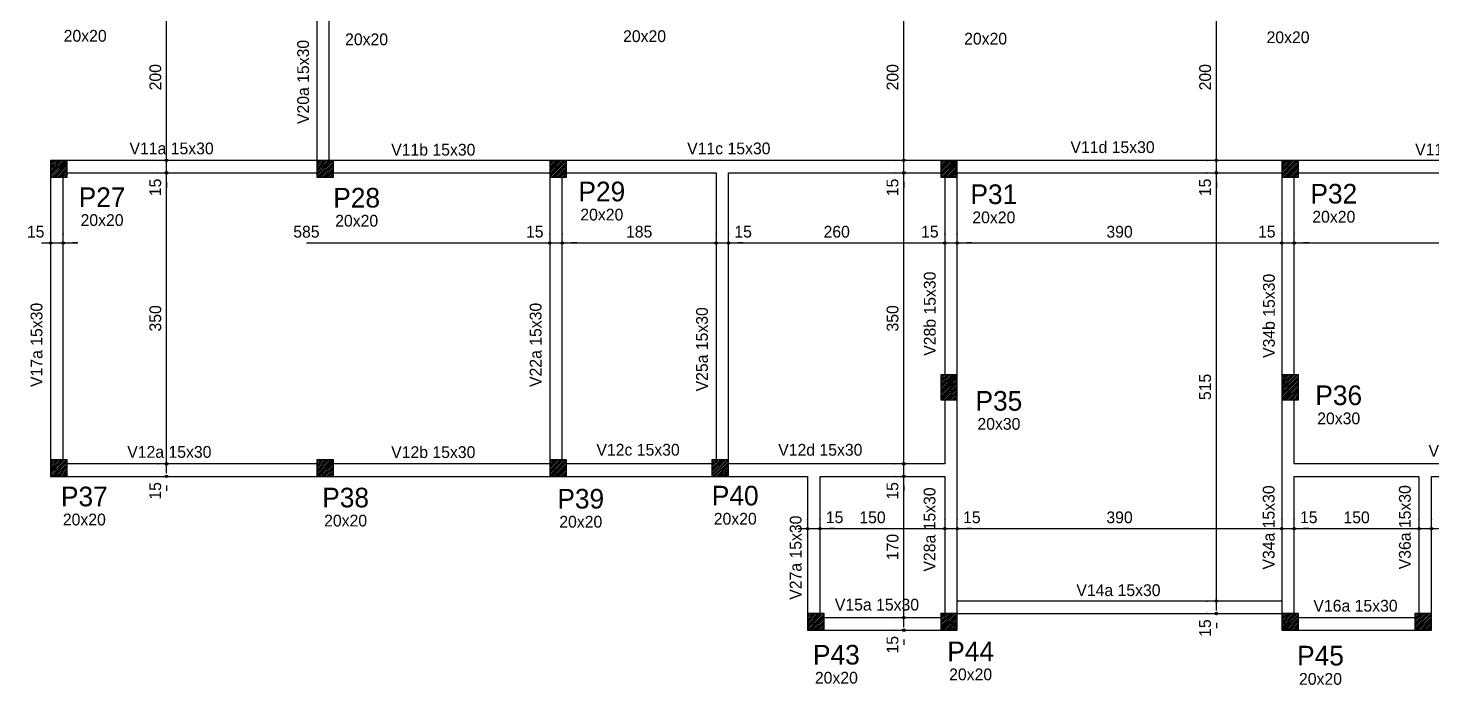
# Model space of a CAD drawing. Extents: x -8959 to 10104, y 7473 to 11928.
# Drawn here: x -5300 to -3613, y 9866 to 10656 of the extents above; entities that cross this region are included whole.
import ezdxf
from ezdxf.enums import TextEntityAlignment as Align

# ---------------------------------------------------------------- set-up
doc = ezdxf.new("R2010")
doc.units = 0
doc.header["$LTSCALE"] = 10
doc.header["$MEASUREMENT"] = 0
doc.linetypes.add('LT0', pattern=[0])
for name, color, linetype in [('COT-T', 1, 'LT0'), ('LJN-T', 8, 'LT0'), ('PIL-L', 2, 'LT0'), ('PIL-T', 4, 'LT0'), ('VIG-L', 7, 'LT0'), ('VIG-T', 8, 'LT0')]:
    doc.layers.add(name, color=color, linetype=linetype)

msp = doc.modelspace()

# ---------------------------------------------------------------- linework, layer by layer
at = {"layer": 'COT-T', "linetype": 'LT0'}
for p, q in [((-5134, 10596.5), (-5134, 10707.8)), ((-4247.7, 10596.5), (-4247.7, 10707.8)), ((-3871.9, 10596.5), (-3871.9, 10707.8)), ((-5134, 10485.3), (-5134, 10596.5)), ((-4247.7, 10485.3), (-4247.7, 10596.5)), ((-3871.9, 10485.3), (-3871.9, 10596.5)), ((-5134, 10464), (-5134, 10507.8)), ((-4247.7, 10464), (-4247.7, 10507.8)), ((-3871.9, 10464), (-3871.9, 10507.8)), ((-5144.8, 10496.5), (-5145.3, 10496.5)), ((-5145.3, 10496.5), (-5144.8, 10496.5)), ((-5144.8, 10481.5), (-5145.3, 10481.5)), ((-5145.3, 10481.5), (-5144.8, 10481.5)), ((-5134, 10306.5), (-5134, 10492.8)), ((-4258.5, 10496.5), (-4259, 10496.5)), ((-4259, 10496.5), (-4258.5, 10496.5)), ((-4258.5, 10481.5), (-4259, 10481.5)), ((-4259, 10481.5), (-4258.5, 10481.5)), ((-4247.7, 10306.5), (-4247.7, 10492.8)), ((-3882.7, 10496.5), (-3883.2, 10496.5)), ((-3883.2, 10496.5), (-3882.7, 10496.5)), ((-3882.7, 10481.5), (-3883.2, 10481.5)), ((-3883.2, 10481.5), (-3882.7, 10481.5)), ((-3871.9, 10224), (-3871.9, 10492.8)), ((-5134, 10470.3), (-5134, 10464)), ((-4247.7, 10470.3), (-4247.7, 10464)), ((-3871.9, 10470.3), (-3871.9, 10464)), ((-5284.5, 10397.2), (-5240.8, 10397.2)), ((-5273.3, 10407.9), (-5273.3, 10408.4)), ((-5258.3, 10407.9), (-5258.3, 10408.4)), ((-5258.3, 10408.4), (-5258.3, 10407.9)), ((-5240.8, 10397.2), (-5247, 10397.2)), ((-4965.8, 10397.2), (-4662, 10397.2)), ((-4684.5, 10397.2), (-4640.8, 10397.2)), ((-4673.3, 10407.9), (-4673.3, 10408.4)), ((-4673.3, 10408.4), (-4673.3, 10407.9)), ((-4669.5, 10397.2), (-4565.8, 10397.2)), ((-4658.3, 10407.9), (-4658.3, 10408.4)), ((-4658.3, 10408.4), (-4658.3, 10407.9)), ((-4640.8, 10397.2), (-4647, 10397.2)), ((-4565.8, 10397.2), (-4462, 10397.2)), ((-4484.5, 10397.2), (-4440.8, 10397.2)), ((-4473.3, 10407.9), (-4473.3, 10408.4)), ((-4473.3, 10408.4), (-4473.3, 10407.9)), ((-4469.5, 10397.2), (-4328.3, 10397.2)), ((-4458.3, 10407.9), (-4458.3, 10408.4)), ((-4458.3, 10408.4), (-4458.3, 10407.9)), ((-4440.8, 10397.2), (-4447, 10397.2)), ((-4328.3, 10397.2), (-4187, 10397.2)), ((-4209.5, 10397.2), (-4165.8, 10397.2)), ((-4198.3, 10407.9), (-4198.3, 10408.4)), ((-4198.3, 10408.4), (-4198.3, 10407.9)), ((-4194.5, 10397.2), (-3988.3, 10397.2)), ((-4183.3, 10407.9), (-4183.3, 10408.4)), ((-4183.3, 10408.4), (-4183.3, 10407.9)), ((-4165.8, 10397.2), (-4172, 10397.2)), ((-3988.3, 10397.2), (-3782, 10397.2)), ((-3804.5, 10397.2), (-3760.8, 10397.2)), ((-3793.3, 10407.9), (-3793.3, 10408.4)), ((-3793.3, 10408.4), (-3793.3, 10407.9)), ((-3789.5, 10397.2), (-3578.3, 10397.2)), ((-3778.3, 10407.9), (-3778.3, 10408.4)), ((-3778.3, 10408.4), (-3778.3, 10407.9)), ((-3760.8, 10397.2), (-3767, 10397.2)), ((-5134, 10120.3), (-5134, 10306.5)), ((-4247.7, 10120.3), (-4247.7, 10306.5)), ((-3871.9, 9955.3), (-3871.9, 10224)), ((-5144.8, 10131.5), (-5145.3, 10131.5)), ((-5145.3, 10131.5), (-5144.8, 10131.5)), ((-4258.5, 10131.5), (-4259, 10131.5)), ((-4259, 10131.5), (-4258.5, 10131.5)), ((-4247.7, 10099), (-4247.7, 10142.8)), ((-4247.7, 10031.5), (-4247.7, 10127.8)), ((-5144.8, 10116.5), (-5145.3, 10116.5)), ((-4258.5, 10116.5), (-4259, 10116.5)), ((-4259, 10116.5), (-4258.5, 10116.5)), ((-5134, 10105.3), (-5134, 10099)), ((-4247.7, 10105.3), (-4247.7, 10099)), ((-4363.3, 10064.5), (-4363.3, 10065)), ((-4348.3, 10064.5), (-4348.3, 10065)), ((-4348.3, 10065), (-4348.3, 10064.5)), ((-4198.3, 10064.5), (-4198.3, 10065)), ((-4198.3, 10065), (-4198.3, 10064.5)), ((-4183.3, 10064.5), (-4183.3, 10065)), ((-4183.3, 10065), (-4183.3, 10064.5)), ((-3793.3, 10064.5), (-3793.3, 10065)), ((-3793.3, 10065), (-3793.3, 10064.5)), ((-3778.3, 10064.5), (-3778.3, 10065)), ((-3778.3, 10065), (-3778.3, 10064.5)), ((-3628.3, 10064.5), (-3628.3, 10065)), ((-3628.3, 10065), (-3628.3, 10064.5)), ((-3613.3, 10065), (-3613.3, 10064.5)), ((-4374.5, 10053.7), (-4330.8, 10053.7)), ((-4359.5, 10053.7), (-4273.3, 10053.7)), ((-4330.8, 10053.7), (-4337, 10053.7)), ((-4273.3, 10053.7), (-4187, 10053.7)), ((-4209.5, 10053.7), (-4165.8, 10053.7)), ((-4194.5, 10053.7), (-3988.3, 10053.7)), ((-4165.8, 10053.7), (-4172, 10053.7)), ((-3988.3, 10053.7), (-3782, 10053.7)), ((-3804.5, 10053.7), (-3760.8, 10053.7)), ((-3789.5, 10053.7), (-3703.3, 10053.7)), ((-3760.8, 10053.7), (-3767, 10053.7)), ((-3703.3, 10053.7), (-3617, 10053.7)), ((-3639.5, 10053.7), (-3595.8, 10053.7)), ((-4247.7, 9935.3), (-4247.7, 10031.5)), ((-3882.7, 9966.5), (-3883.2, 9966.5)), ((-3883.2, 9966.5), (-3882.7, 9966.5)), ((-4258.5, 9946.5), (-4259, 9946.5)), ((-4259, 9946.5), (-4258.5, 9946.5)), ((-3882.7, 9951.5), (-3883.2, 9951.5)), ((-4258.5, 9931.5), (-4259, 9931.5)), ((-3871.9, 9940.3), (-3871.9, 9934)), ((-4247.7, 9920.3), (-4247.7, 9914))]:
    msp.add_line(p, q, dxfattribs=at)
at = {"layer": 'COT-T'}
for centre in [(-5134, 10496.5), (-5134, 10496.5), (-4247.7, 10496.5), (-4247.7, 10496.5), (-3871.9, 10496.5), (-3871.9, 10496.5), (-5134, 10481.5), (-5134, 10481.5), (-4247.7, 10481.5), (-4247.7, 10481.5), (-3871.9, 10481.5), (-3871.9, 10481.5), (-5273.3, 10397.2), (-5258.3, 10397.2), (-5258.3, 10397.2), (-4673.3, 10397.2), (-4673.3, 10397.2), (-4658.3, 10397.2), (-4658.3, 10397.2), (-4473.3, 10397.2), (-4473.3, 10397.2), (-4458.3, 10397.2), (-4458.3, 10397.2), (-4198.3, 10397.2), (-4198.3, 10397.2), (-4183.3, 10397.2), (-4183.3, 10397.2), (-3793.3, 10397.2), (-3793.3, 10397.2), (-3778.3, 10397.2), (-3778.3, 10397.2), (-5134, 10131.5), (-5134, 10131.5), (-4247.7, 10131.5), (-4247.7, 10131.5), (-5134, 10116.5), (-4247.7, 10116.5), (-4247.7, 10116.5), (-4363.3, 10053.7), (-4348.3, 10053.7), (-4348.3, 10053.7), (-4198.3, 10053.7), (-4198.3, 10053.7), (-4183.3, 10053.7), (-4183.3, 10053.7), (-3793.3, 10053.7), (-3793.3, 10053.7), (-3778.3, 10053.7), (-3778.3, 10053.7), (-3628.3, 10053.7), (-3628.3, 10053.7), (-3613.3, 10053.7), (-3871.9, 9966.5), (-3871.9, 9966.5), (-4247.7, 9946.5), (-4247.7, 9946.5), (-3871.9, 9951.5), (-4247.7, 9931.5)]:
    msp.add_circle(centre, 1.5, dxfattribs=at)
at = {"layer": 'LJN-T', "linetype": 'LT0'}
for p, q in [((-5273.3, 10495.6), (-5272.4, 10496.5)), ((-5270.3, 10496.5), (-5273.3, 10493.5)), ((-5273.3, 10491.4), (-5268.2, 10496.5)), ((-5266.1, 10496.5), (-5273.3, 10489.3)), ((-5273.3, 10487.2), (-5263.9, 10496.5)), ((-5261.8, 10496.5), (-5273.3, 10485)), ((-5273.3, 10482.9), (-5259.7, 10496.5)), ((-5257.6, 10496.5), (-5273.3, 10480.8)), ((-5273.3, 10478.7), (-5255.5, 10496.5)), ((-5253.3, 10496.5), (-5273.3, 10476.5)), ((-5271.2, 10476.5), (-5253.3, 10494.4)), ((-5253.3, 10492.3), (-5269.1, 10476.5)), ((-5267, 10476.5), (-5253.3, 10490.2)), ((-5253.3, 10488.1), (-5264.8, 10476.5)), ((-5262.7, 10476.5), (-5253.3, 10485.9)), ((-5253.3, 10483.8), (-5260.6, 10476.5)), ((-5258.5, 10476.5), (-5253.3, 10481.7)), ((-4953.3, 10495.3), (-4952.1, 10496.5)), ((-4950, 10496.5), (-4953.3, 10493.2)), ((-4953.3, 10491.1), (-4947.9, 10496.5)), ((-4945.7, 10496.5), (-4953.3, 10489)), ((-4953.3, 10486.8), (-4943.6, 10496.5)), ((-4941.5, 10496.5), (-4953.3, 10484.7)), ((-4953.3, 10482.6), (-4939.4, 10496.5)), ((-4937.3, 10496.5), (-4953.3, 10480.5)), ((-4953.3, 10478.4), (-4935.1, 10496.5)), ((-4933.3, 10496.2), (-4953, 10476.5)), ((-4950.9, 10476.5), (-4933.3, 10494.1)), ((-4933.3, 10492), (-4948.8, 10476.5)), ((-4946.6, 10476.5), (-4933.3, 10489.9)), ((-4933.3, 10487.7), (-4944.5, 10476.5)), ((-4942.4, 10476.5), (-4933.3, 10485.6)), ((-4933.3, 10483.5), (-4940.3, 10476.5)), ((-4938.2, 10476.5), (-4933.3, 10481.4)), ((-4673.3, 10495.3), (-4672.1, 10496.5)), ((-4670, 10496.5), (-4673.3, 10493.2)), ((-4673.3, 10491.1), (-4667.8, 10496.5)), ((-4665.7, 10496.5), (-4673.3, 10488.9)), ((-4673.3, 10486.8), (-4663.6, 10496.5)), ((-4661.5, 10496.5), (-4673.3, 10484.7)), ((-4673.3, 10482.6), (-4659.4, 10496.5)), ((-4657.2, 10496.5), (-4673.3, 10480.5)), ((-4673.3, 10478.3), (-4655.1, 10496.5)), ((-4653.3, 10496.2), (-4673, 10476.5)), ((-4670.9, 10476.5), (-4653.3, 10494.1)), ((-4653.3, 10492), (-4668.8, 10476.5)), ((-4666.6, 10476.5), (-4653.3, 10489.9)), ((-4653.3, 10487.7), (-4664.5, 10476.5)), ((-4662.4, 10476.5), (-4653.3, 10485.6)), ((-4653.3, 10483.5), (-4660.3, 10476.5)), ((-4658.1, 10476.5), (-4653.3, 10481.4)), ((-4203.3, 10496.5), (-4203.3, 10496.5)), ((-4201.2, 10496.5), (-4203.3, 10494.4)), ((-4203.3, 10492.3), (-4199, 10496.5)), ((-4196.9, 10496.5), (-4203.3, 10490.1)), ((-4203.3, 10488), (-4194.8, 10496.5)), ((-4192.7, 10496.5), (-4203.3, 10485.9)), ((-4203.3, 10483.8), (-4190.6, 10496.5)), ((-4188.4, 10496.5), (-4203.3, 10481.6)), ((-4203.3, 10479.5), (-4186.3, 10496.5)), ((-4184.2, 10496.5), (-4203.3, 10477.4)), ((-4202.1, 10476.5), (-4183.3, 10495.3)), ((-4183.3, 10493.2), (-4199.9, 10476.5)), ((-4197.8, 10476.5), (-4183.3, 10491)), ((-4183.3, 10488.9), (-4195.7, 10476.5)), ((-4193.6, 10476.5), (-4183.3, 10486.8)), ((-4183.3, 10484.7), (-4191.5, 10476.5)), ((-4189.3, 10476.5), (-4183.3, 10482.6)), ((-3793.3, 10495), (-3791.7, 10496.5)), ((-3789.6, 10496.5), (-3793.3, 10492.8)), ((-3793.3, 10490.7), (-3787.5, 10496.5)), ((-3785.4, 10496.5), (-3793.3, 10488.6)), ((-3793.3, 10486.5), (-3783.3, 10496.5)), ((-3781.1, 10496.5), (-3793.3, 10484.4)), ((-3793.3, 10482.2), (-3779, 10496.5)), ((-3776.9, 10496.5), (-3793.3, 10480.1)), ((-3793.3, 10478), (-3774.8, 10496.5)), ((-3773.3, 10495.9), (-3792.7, 10476.5)), ((-3790.5, 10476.5), (-3773.3, 10493.7)), ((-3773.3, 10491.6), (-3788.4, 10476.5)), ((-3786.3, 10476.5), (-3773.3, 10489.5)), ((-3773.3, 10487.4), (-3784.2, 10476.5)), ((-3782, 10476.5), (-3773.3, 10485.3)), ((-3773.3, 10483.1), (-3779.9, 10476.5)), ((-3777.8, 10476.5), (-3773.3, 10481)), ((-5253.3, 10479.6), (-5256.4, 10476.5)), ((-5254.2, 10476.5), (-5253.3, 10477.5)), ((-4933.3, 10479.3), (-4936, 10476.5)), ((-4933.9, 10476.5), (-4933.3, 10477.1)), ((-4653.3, 10479.2), (-4656, 10476.5)), ((-4653.9, 10476.5), (-4653.3, 10477.1)), ((-4183.3, 10480.4), (-4187.2, 10476.5)), ((-4185.1, 10476.5), (-4183.3, 10478.3)), ((-3773.3, 10478.9), (-3775.7, 10476.5)), ((-3773.6, 10476.5), (-3773.3, 10476.8)), ((-4203.3, 10237.7), (-4202.5, 10238.5)), ((-4200.4, 10238.5), (-4203.3, 10235.6)), ((-4203.3, 10233.5), (-4198.2, 10238.5)), ((-4196.1, 10238.5), (-4203.3, 10231.3)), ((-4203.3, 10229.2), (-4194, 10238.5)), ((-4191.9, 10238.5), (-4203.3, 10227.1)), ((-4203.3, 10225), (-4189.7, 10238.5)), ((-4187.6, 10238.5), (-4203.3, 10222.8)), ((-4203.3, 10220.7), (-4185.5, 10238.5)), ((-4183.4, 10238.5), (-4203.3, 10218.6)), ((-4203.3, 10216.5), (-4183.3, 10236.5)), ((-4183.3, 10234.4), (-4203.3, 10214.4)), ((-4203.3, 10212.2), (-4183.3, 10232.2)), ((-4183.3, 10230.1), (-4203.3, 10210.1)), ((-4202.8, 10208.5), (-4183.3, 10228)), ((-3793.3, 10238.3), (-3793.1, 10238.5)), ((-3790.9, 10238.5), (-3793.3, 10236.2)), ((-3793.3, 10234), (-3788.8, 10238.5)), ((-3786.7, 10238.5), (-3793.3, 10231.9)), ((-3793.3, 10229.8), (-3784.6, 10238.5)), ((-3782.5, 10238.5), (-3793.3, 10227.7)), ((-3793.3, 10225.6), (-3780.3, 10238.5)), ((-3778.2, 10238.5), (-3793.3, 10223.4)), ((-3793.3, 10221.3), (-3776.1, 10238.5)), ((-3774, 10238.5), (-3793.3, 10219.2)), ((-3793.3, 10217.1), (-3773.3, 10237.1)), ((-3773.3, 10234.9), (-3793.3, 10214.9)), ((-3793.3, 10212.8), (-3773.3, 10232.8)), ((-3773.3, 10230.7), (-3793.3, 10210.7)), ((-3793.3, 10208.6), (-3773.3, 10228.6)), ((-4183.3, 10225.9), (-4200.7, 10208.5)), ((-4198.5, 10208.5), (-4183.3, 10223.8)), ((-4183.3, 10221.6), (-4196.4, 10208.5)), ((-4194.3, 10208.5), (-4183.3, 10219.5)), ((-4183.3, 10217.4), (-4192.2, 10208.5)), ((-4190.1, 10208.5), (-4183.3, 10215.3)), ((-4183.3, 10213.1), (-4187.9, 10208.5)), ((-4185.8, 10208.5), (-4183.3, 10211)), ((-3773.3, 10226.5), (-3791.2, 10208.5)), ((-3789.1, 10208.5), (-3773.3, 10224.3)), ((-3773.3, 10222.2), (-3787, 10208.5)), ((-3784.9, 10208.5), (-3773.3, 10220.1)), ((-3773.3, 10218), (-3782.8, 10208.5)), ((-3780.6, 10208.5), (-3773.3, 10215.9)), ((-3773.3, 10213.7), (-3778.5, 10208.5)), ((-3776.4, 10208.5), (-3773.3, 10211.6)), ((-4183.3, 10208.9), (-4183.7, 10208.5)), ((-3773.3, 10209.5), (-3774.3, 10208.5)), ((-5273.3, 10135), (-5271.8, 10136.5)), ((-5269.7, 10136.5), (-5273.3, 10132.9)), ((-5273.3, 10130.8), (-5267.6, 10136.5)), ((-5265.4, 10136.5), (-5273.3, 10128.7)), ((-5273.3, 10126.5), (-5263.3, 10136.5)), ((-5261.2, 10136.5), (-5273.3, 10124.4)), ((-5273.3, 10122.3), (-5259.1, 10136.5)), ((-5257, 10136.5), (-5273.3, 10120.2)), ((-5273.3, 10118), (-5254.8, 10136.5)), ((-5253.3, 10135.9), (-5272.7, 10116.5)), ((-5270.6, 10116.5), (-5253.3, 10133.8)), ((-5253.3, 10131.7), (-5268.5, 10116.5)), ((-5266.3, 10116.5), (-5253.3, 10129.6)), ((-5253.3, 10127.4), (-5264.2, 10116.5)), ((-4953.3, 10134.7), (-4951.5, 10136.5)), ((-4949.4, 10136.5), (-4953.3, 10132.6)), ((-4953.3, 10130.5), (-4947.2, 10136.5)), ((-4945.1, 10136.5), (-4953.3, 10128.3)), ((-4953.3, 10126.2), (-4943, 10136.5)), ((-4940.9, 10136.5), (-4953.3, 10124.1)), ((-4953.3, 10122), (-4938.8, 10136.5)), ((-4936.6, 10136.5), (-4953.3, 10119.8)), ((-4953.3, 10117.7), (-4934.5, 10136.5)), ((-4933.3, 10135.6), (-4952.4, 10116.5)), ((-4950.3, 10116.5), (-4933.3, 10133.5)), ((-4933.3, 10131.4), (-4948.1, 10116.5)), ((-4946, 10116.5), (-4933.3, 10129.2)), ((-4933.3, 10127.1), (-4943.9, 10116.5)), ((-4673.3, 10134.7), (-4671.5, 10136.5)), ((-4669.3, 10136.5), (-4673.3, 10132.6)), ((-4673.3, 10130.4), (-4667.2, 10136.5)), ((-4665.1, 10136.5), (-4673.3, 10128.3)), ((-4673.3, 10126.2), (-4663, 10136.5)), ((-4660.9, 10136.5), (-4673.3, 10124.1)), ((-4673.3, 10122), (-4658.7, 10136.5)), ((-4656.6, 10136.5), (-4673.3, 10119.8)), ((-4673.3, 10117.7), (-4654.5, 10136.5)), ((-4653.3, 10135.6), (-4672.4, 10116.5)), ((-4670.3, 10116.5), (-4653.3, 10133.5)), ((-4653.3, 10131.3), (-4668.1, 10116.5)), ((-4666, 10116.5), (-4653.3, 10129.2)), ((-4653.3, 10127.1), (-4663.9, 10116.5)), ((-4478.3, 10134.5), (-4476.3, 10136.5)), ((-4474.2, 10136.5), (-4478.3, 10132.4)), ((-4478.3, 10130.3), (-4472.1, 10136.5)), ((-4469.9, 10136.5), (-4478.3, 10128.2)), ((-4478.3, 10126), (-4467.8, 10136.5)), ((-4465.7, 10136.5), (-4478.3, 10123.9)), ((-4478.3, 10121.8), (-4463.6, 10136.5)), ((-4461.5, 10136.5), (-4478.3, 10119.7)), ((-4478.3, 10117.6), (-4459.3, 10136.5)), ((-4458.3, 10135.4), (-4477.2, 10116.5)), ((-4475.1, 10116.5), (-4458.3, 10133.3)), ((-4458.3, 10131.2), (-4473, 10116.5)), ((-4470.8, 10116.5), (-4458.3, 10129.1)), ((-4458.3, 10126.9), (-4468.7, 10116.5)), ((-5262.1, 10116.5), (-5253.3, 10125.3)), ((-5253.3, 10123.2), (-5260, 10116.5)), ((-5257.9, 10116.5), (-5253.3, 10121.1)), ((-5253.3, 10119), (-5255.7, 10116.5)), ((-5253.6, 10116.5), (-5253.3, 10116.8)), ((-4941.8, 10116.5), (-4933.3, 10125)), ((-4933.3, 10122.9), (-4939.7, 10116.5)), ((-4937.5, 10116.5), (-4933.3, 10120.8)), ((-4933.3, 10118.6), (-4935.4, 10116.5)), ((-4933.3, 10116.5), (-4933.3, 10116.5)), ((-4661.8, 10116.5), (-4653.3, 10125)), ((-4653.3, 10122.9), (-4659.6, 10116.5)), ((-4657.5, 10116.5), (-4653.3, 10120.7)), ((-4653.3, 10118.6), (-4655.4, 10116.5)), ((-4466.6, 10116.5), (-4458.3, 10124.8)), ((-4458.3, 10122.7), (-4464.5, 10116.5)), ((-4462.4, 10116.5), (-4458.3, 10120.6)), ((-4458.3, 10118.5), (-4460.2, 10116.5)), ((-4363.3, 9950.4), (-4362.2, 9951.5)), ((-4360.1, 9951.5), (-4363.3, 9948.3)), ((-4363.3, 9946.2), (-4358, 9951.5)), ((-4355.8, 9951.5), (-4363.3, 9944.1)), ((-4363.3, 9941.9), (-4353.7, 9951.5)), ((-4351.6, 9951.5), (-4363.3, 9939.8)), ((-4363.3, 9937.7), (-4349.5, 9951.5)), ((-4347.3, 9951.5), (-4363.3, 9935.6)), ((-4363.3, 9933.4), (-4345.2, 9951.5)), ((-4343.3, 9951.3), (-4363.1, 9931.5)), ((-4361, 9931.5), (-4343.3, 9949.2)), ((-4343.3, 9947.1), (-4358.9, 9931.5)), ((-4356.7, 9931.5), (-4343.3, 9945)), ((-4343.3, 9942.8), (-4354.6, 9931.5)), ((-4352.5, 9931.5), (-4343.3, 9940.7)), ((-4203.3, 9951.3), (-4203.1, 9951.5)), ((-4201, 9951.5), (-4203.3, 9949.2)), ((-4203.3, 9947.1), (-4198.9, 9951.5)), ((-4196.7, 9951.5), (-4203.3, 9945)), ((-4203.3, 9942.8), (-4194.6, 9951.5)), ((-4192.5, 9951.5), (-4203.3, 9940.7)), ((-4203.3, 9938.6), (-4190.4, 9951.5)), ((-4188.2, 9951.5), (-4203.3, 9936.5)), ((-4203.3, 9934.3), (-4186.1, 9951.5)), ((-4184, 9951.5), (-4203.3, 9932.2)), ((-4201.9, 9931.5), (-4183.3, 9950.1)), ((-4183.3, 9948), (-4199.8, 9931.5)), ((-4197.6, 9931.5), (-4183.3, 9945.9)), ((-4183.3, 9943.7), (-4195.5, 9931.5)), ((-4193.4, 9931.5), (-4183.3, 9941.6)), ((-3793.3, 9949.8), (-3791.6, 9951.5)), ((-3789.4, 9951.5), (-3793.3, 9947.7)), ((-3793.3, 9945.5), (-3787.3, 9951.5)), ((-3785.2, 9951.5), (-3793.3, 9943.4)), ((-3793.3, 9941.3), (-3783.1, 9951.5)), ((-3781, 9951.5), (-3793.3, 9939.2)), ((-3793.3, 9937.1), (-3778.8, 9951.5)), ((-3776.7, 9951.5), (-3793.3, 9934.9)), ((-3793.3, 9932.8), (-3774.6, 9951.5)), ((-3773.3, 9950.7), (-3792.5, 9931.5)), ((-3790.3, 9931.5), (-3773.3, 9948.6)), ((-3773.3, 9946.4), (-3788.2, 9931.5)), ((-3786.1, 9931.5), (-3773.3, 9944.3)), ((-3773.3, 9942.2), (-3784, 9931.5)), ((-3633.3, 9950.7), (-3632.5, 9951.5)), ((-3630.3, 9951.5), (-3633.3, 9948.6)), ((-3633.3, 9946.4), (-3628.2, 9951.5)), ((-3626.1, 9951.5), (-3633.3, 9944.3)), ((-3633.3, 9942.2), (-3624, 9951.5)), ((-3621.9, 9951.5), (-3633.3, 9940.1)), ((-3633.3, 9938), (-3619.7, 9951.5)), ((-3617.6, 9951.5), (-3633.3, 9935.8)), ((-3633.3, 9933.7), (-3615.5, 9951.5)), ((-3613.4, 9951.5), (-3633.3, 9931.6)), ((-3631.3, 9931.5), (-3613.3, 9949.5)), ((-3613.3, 9947.3), (-3629.1, 9931.5)), ((-3627, 9931.5), (-3613.3, 9945.2)), ((-3613.3, 9943.1), (-3624.9, 9931.5)), ((-3622.8, 9931.5), (-3613.3, 9941)), ((-4343.3, 9938.6), (-4350.4, 9931.5)), ((-4348.3, 9931.5), (-4343.3, 9936.5)), ((-4343.3, 9934.4), (-4346.1, 9931.5)), ((-4344, 9931.5), (-4343.3, 9932.2)), ((-4183.3, 9939.5), (-4191.3, 9931.5)), ((-4189.2, 9931.5), (-4183.3, 9937.4)), ((-4183.3, 9935.3), (-4187, 9931.5)), ((-4184.9, 9931.5), (-4183.3, 9933.1)), ((-3781.9, 9931.5), (-3773.3, 9940.1)), ((-3773.3, 9938), (-3779.7, 9931.5)), ((-3777.6, 9931.5), (-3773.3, 9935.8)), ((-3773.3, 9933.7), (-3775.5, 9931.5)), ((-3773.4, 9931.5), (-3773.3, 9931.6)), ((-3613.3, 9938.9), (-3620.6, 9931.5)), ((-3618.5, 9931.5), (-3613.3, 9936.7)), ((-3613.3, 9934.6), (-3616.4, 9931.5)), ((-3614.3, 9931.5), (-3613.3, 9932.5))]:
    msp.add_line(p, q, dxfattribs=at)
at = {"layer": 'PIL-T', "linetype": 'LT0'}
for p, q in [((-5253.3, 10496.5), (-5273.3, 10496.5)), ((-5273.3, 10496.5), (-5273.3, 10476.5)), ((-5253.3, 10496.5), (-5273.3, 10496.5)), ((-5273.3, 10496.5), (-5273.3, 10476.5)), ((-5253.3, 10496.5), (-5273.3, 10496.5)), ((-5273.3, 10496.5), (-5273.3, 10476.5)), ((-5265.5, 10496.3), (-5273, 10496.3)), ((-5273, 10496.3), (-5273, 10488.8)), ((-5273, 10488.8), (-5265.5, 10488.8)), ((-5265.5, 10488.8), (-5265.5, 10496.3)), ((-5253.3, 10476.5), (-5253.3, 10496.5)), ((-5253.3, 10476.5), (-5253.3, 10496.5)), ((-5253.3, 10476.5), (-5253.3, 10496.5)), ((-4933.3, 10496.5), (-4953.3, 10496.5)), ((-4953.3, 10496.5), (-4953.3, 10476.5)), ((-4933.3, 10496.5), (-4953.3, 10496.5)), ((-4953.3, 10496.5), (-4953.3, 10476.5)), ((-4933.3, 10496.5), (-4953.3, 10496.5)), ((-4953.3, 10496.5), (-4953.3, 10476.5)), ((-4945.5, 10496.3), (-4953, 10496.3)), ((-4953, 10496.3), (-4953, 10488.8)), ((-4953, 10488.8), (-4945.5, 10488.8)), ((-4945.5, 10488.8), (-4945.5, 10496.3)), ((-4933.3, 10476.5), (-4933.3, 10496.5)), ((-4933.3, 10476.5), (-4933.3, 10496.5)), ((-4933.3, 10476.5), (-4933.3, 10496.5)), ((-4653.3, 10496.5), (-4673.3, 10496.5)), ((-4673.3, 10496.5), (-4673.3, 10476.5)), ((-4653.3, 10496.5), (-4673.3, 10496.5)), ((-4673.3, 10496.5), (-4673.3, 10476.5)), ((-4653.3, 10496.5), (-4673.3, 10496.5)), ((-4673.3, 10496.5), (-4673.3, 10476.5)), ((-4665.5, 10496.3), (-4673, 10496.3)), ((-4673, 10496.3), (-4673, 10488.8)), ((-4673, 10488.8), (-4665.5, 10488.8)), ((-4665.5, 10488.8), (-4665.5, 10496.3)), ((-4653.3, 10476.5), (-4653.3, 10496.5)), ((-4653.3, 10476.5), (-4653.3, 10496.5)), ((-4653.3, 10476.5), (-4653.3, 10496.5)), ((-4183.3, 10496.5), (-4203.3, 10496.5)), ((-4203.3, 10496.5), (-4203.3, 10476.5)), ((-4183.3, 10496.5), (-4203.3, 10496.5)), ((-4203.3, 10496.5), (-4203.3, 10476.5)), ((-4183.3, 10496.5), (-4203.3, 10496.5)), ((-4203.3, 10496.5), (-4203.3, 10476.5)), ((-4183.5, 10496.3), (-4191, 10496.3)), ((-4191, 10496.3), (-4191, 10488.8)), ((-4191, 10488.8), (-4183.5, 10488.8)), ((-4183.5, 10488.8), (-4183.5, 10496.3)), ((-4183.3, 10476.5), (-4183.3, 10496.5)), ((-4183.3, 10476.5), (-4183.3, 10496.5)), ((-4183.3, 10476.5), (-4183.3, 10496.5)), ((-3773.3, 10496.5), (-3793.3, 10496.5)), ((-3793.3, 10496.5), (-3793.3, 10476.5)), ((-3773.3, 10496.5), (-3793.3, 10496.5)), ((-3793.3, 10496.5), (-3793.3, 10476.5)), ((-3773.3, 10496.5), (-3793.3, 10496.5)), ((-3793.3, 10496.5), (-3793.3, 10476.5)), ((-3785.5, 10496.3), (-3793, 10496.3)), ((-3793, 10496.3), (-3793, 10488.8)), ((-3793, 10488.8), (-3785.5, 10488.8)), ((-3785.5, 10488.8), (-3785.5, 10496.3)), ((-3773.3, 10476.5), (-3773.3, 10496.5)), ((-3773.3, 10476.5), (-3773.3, 10496.5)), ((-3773.3, 10476.5), (-3773.3, 10496.5)), ((-5273.3, 10476.5), (-5253.3, 10476.5)), ((-5273.3, 10476.5), (-5253.3, 10476.5)), ((-5273.3, 10476.5), (-5253.3, 10476.5)), ((-4953.3, 10476.5), (-4933.3, 10476.5)), ((-4953.3, 10476.5), (-4933.3, 10476.5)), ((-4953.3, 10476.5), (-4933.3, 10476.5)), ((-4673.3, 10476.5), (-4653.3, 10476.5)), ((-4673.3, 10476.5), (-4653.3, 10476.5)), ((-4673.3, 10476.5), (-4653.3, 10476.5)), ((-4203.3, 10476.5), (-4183.3, 10476.5)), ((-4203.3, 10476.5), (-4183.3, 10476.5)), ((-4203.3, 10476.5), (-4183.3, 10476.5)), ((-3793.3, 10476.5), (-3773.3, 10476.5)), ((-3793.3, 10476.5), (-3773.3, 10476.5)), ((-3793.3, 10476.5), (-3773.3, 10476.5)), ((-4183.3, 10238.5), (-4203.3, 10238.5)), ((-4203.3, 10238.5), (-4203.3, 10208.5)), ((-4183.3, 10238.5), (-4203.3, 10238.5)), ((-4203.3, 10238.5), (-4203.3, 10208.5)), ((-4183.3, 10238.5), (-4203.3, 10238.5)), ((-4203.3, 10238.5), (-4203.3, 10208.5)), ((-4183.3, 10208.5), (-4183.3, 10238.5)), ((-4183.3, 10208.5), (-4183.3, 10238.5)), ((-4183.3, 10208.5), (-4183.3, 10238.5)), ((-3773.3, 10238.5), (-3793.3, 10238.5)), ((-3793.3, 10238.5), (-3793.3, 10208.5)), ((-3773.3, 10238.5), (-3793.3, 10238.5)), ((-3793.3, 10238.5), (-3793.3, 10208.5)), ((-3773.3, 10238.5), (-3793.3, 10238.5)), ((-3793.3, 10238.5), (-3793.3, 10208.5)), ((-3773.3, 10208.5), (-3773.3, 10238.5)), ((-3773.3, 10208.5), (-3773.3, 10238.5)), ((-3773.3, 10208.5), (-3773.3, 10238.5)), ((-4183.5, 10227.3), (-4191, 10227.3)), ((-4191, 10227.3), (-4191, 10219.8)), ((-4191, 10219.8), (-4183.5, 10219.8)), ((-4183.5, 10219.8), (-4183.5, 10227.3)), ((-3785.5, 10227.3), (-3793, 10227.3)), ((-3793, 10227.3), (-3793, 10219.8)), ((-3793, 10219.8), (-3785.5, 10219.8)), ((-3785.5, 10219.8), (-3785.5, 10227.3)), ((-4203.3, 10208.5), (-4183.3, 10208.5)), ((-4203.3, 10208.5), (-4183.3, 10208.5)), ((-4203.3, 10208.5), (-4183.3, 10208.5)), ((-3793.3, 10208.5), (-3773.3, 10208.5)), ((-3793.3, 10208.5), (-3773.3, 10208.5)), ((-3793.3, 10208.5), (-3773.3, 10208.5)), ((-5253.3, 10136.5), (-5273.3, 10136.5)), ((-5273.3, 10136.5), (-5273.3, 10116.5)), ((-5253.3, 10136.5), (-5273.3, 10136.5)), ((-5273.3, 10136.5), (-5273.3, 10116.5)), ((-5253.3, 10136.5), (-5273.3, 10136.5)), ((-5273.3, 10136.5), (-5273.3, 10116.5)), ((-5253.3, 10116.5), (-5253.3, 10136.5)), ((-5253.3, 10116.5), (-5253.3, 10136.5)), ((-5253.3, 10116.5), (-5253.3, 10136.5)), ((-4933.3, 10136.5), (-4953.3, 10136.5)), ((-4953.3, 10136.5), (-4953.3, 10116.5)), ((-4933.3, 10136.5), (-4953.3, 10136.5)), ((-4953.3, 10136.5), (-4953.3, 10116.5)), ((-4933.3, 10136.5), (-4953.3, 10136.5)), ((-4953.3, 10136.5), (-4953.3, 10116.5)), ((-4933.3, 10116.5), (-4933.3, 10136.5)), ((-4933.3, 10116.5), (-4933.3, 10136.5)), ((-4933.3, 10116.5), (-4933.3, 10136.5)), ((-4653.3, 10136.5), (-4673.3, 10136.5)), ((-4673.3, 10136.5), (-4673.3, 10116.5)), ((-4653.3, 10136.5), (-4673.3, 10136.5)), ((-4673.3, 10136.5), (-4673.3, 10116.5)), ((-4653.3, 10136.5), (-4673.3, 10136.5)), ((-4673.3, 10136.5), (-4673.3, 10116.5)), ((-4653.3, 10116.5), (-4653.3, 10136.5)), ((-4653.3, 10116.5), (-4653.3, 10136.5)), ((-4653.3, 10116.5), (-4653.3, 10136.5)), ((-4458.3, 10136.5), (-4478.3, 10136.5)), ((-4478.3, 10136.5), (-4478.3, 10116.5)), ((-4458.3, 10136.5), (-4478.3, 10136.5)), ((-4478.3, 10136.5), (-4478.3, 10116.5)), ((-4458.3, 10136.5), (-4478.3, 10136.5)), ((-4478.3, 10136.5), (-4478.3, 10116.5)), ((-4458.3, 10116.5), (-4458.3, 10136.5)), ((-4458.3, 10116.5), (-4458.3, 10136.5)), ((-4458.3, 10116.5), (-4458.3, 10136.5)), ((-5273.3, 10116.5), (-5253.3, 10116.5)), ((-5273.3, 10116.5), (-5253.3, 10116.5)), ((-5273.3, 10116.5), (-5253.3, 10116.5)), ((-5265.5, 10124.3), (-5273, 10124.3)), ((-5273, 10124.3), (-5273, 10116.8)), ((-5273, 10116.8), (-5265.5, 10116.8)), ((-5265.5, 10116.8), (-5265.5, 10124.3)), ((-4953.3, 10116.5), (-4933.3, 10116.5)), ((-4953.3, 10116.5), (-4933.3, 10116.5)), ((-4953.3, 10116.5), (-4933.3, 10116.5)), ((-4945.5, 10124.3), (-4953, 10124.3)), ((-4953, 10124.3), (-4953, 10116.8)), ((-4953, 10116.8), (-4945.5, 10116.8)), ((-4945.5, 10116.8), (-4945.5, 10124.3)), ((-4673.3, 10116.5), (-4653.3, 10116.5)), ((-4673.3, 10116.5), (-4653.3, 10116.5)), ((-4673.3, 10116.5), (-4653.3, 10116.5)), ((-4665.5, 10124.3), (-4673, 10124.3)), ((-4673, 10124.3), (-4673, 10116.8)), ((-4673, 10116.8), (-4665.5, 10116.8)), ((-4665.5, 10116.8), (-4665.5, 10124.3)), ((-4478.3, 10116.5), (-4458.3, 10116.5)), ((-4478.3, 10116.5), (-4458.3, 10116.5)), ((-4478.3, 10116.5), (-4458.3, 10116.5)), ((-4458.5, 10124.3), (-4466, 10124.3)), ((-4466, 10124.3), (-4466, 10116.8)), ((-4466, 10116.8), (-4458.5, 10116.8)), ((-4458.5, 10116.8), (-4458.5, 10124.3)), ((-4343.3, 9951.5), (-4363.3, 9951.5)), ((-4363.3, 9951.5), (-4363.3, 9931.5)), ((-4343.3, 9951.5), (-4363.3, 9951.5)), ((-4363.3, 9951.5), (-4363.3, 9931.5)), ((-4343.3, 9951.5), (-4363.3, 9951.5)), ((-4363.3, 9951.5), (-4363.3, 9931.5)), ((-4343.3, 9931.5), (-4343.3, 9951.5)), ((-4343.3, 9931.5), (-4343.3, 9951.5)), ((-4343.3, 9931.5), (-4343.3, 9951.5)), ((-4183.3, 9951.5), (-4203.3, 9951.5)), ((-4203.3, 9951.5), (-4203.3, 9931.5)), ((-4183.3, 9951.5), (-4203.3, 9951.5)), ((-4203.3, 9951.5), (-4203.3, 9931.5)), ((-4183.3, 9951.5), (-4203.3, 9951.5)), ((-4203.3, 9951.5), (-4203.3, 9931.5)), ((-4183.3, 9931.5), (-4183.3, 9951.5)), ((-4183.3, 9931.5), (-4183.3, 9951.5)), ((-4183.3, 9931.5), (-4183.3, 9951.5)), ((-3773.3, 9951.5), (-3793.3, 9951.5)), ((-3793.3, 9951.5), (-3793.3, 9931.5)), ((-3773.3, 9951.5), (-3793.3, 9951.5)), ((-3793.3, 9951.5), (-3793.3, 9931.5)), ((-3773.3, 9951.5), (-3793.3, 9951.5)), ((-3793.3, 9951.5), (-3793.3, 9931.5)), ((-3773.3, 9931.5), (-3773.3, 9951.5)), ((-3773.3, 9931.5), (-3773.3, 9951.5)), ((-3773.3, 9931.5), (-3773.3, 9951.5)), ((-3613.3, 9951.5), (-3633.3, 9951.5)), ((-3633.3, 9951.5), (-3633.3, 9931.5)), ((-3613.3, 9951.5), (-3633.3, 9951.5)), ((-3633.3, 9951.5), (-3633.3, 9931.5)), ((-3613.3, 9951.5), (-3633.3, 9951.5)), ((-3633.3, 9951.5), (-3633.3, 9931.5)), ((-3613.3, 9931.5), (-3613.3, 9951.5)), ((-3613.3, 9931.5), (-3613.3, 9951.5)), ((-3613.3, 9931.5), (-3613.3, 9951.5)), ((-4363.3, 9931.5), (-4343.3, 9931.5)), ((-4363.3, 9931.5), (-4343.3, 9931.5)), ((-4363.3, 9931.5), (-4343.3, 9931.5)), ((-4355.5, 9939.3), (-4363, 9939.3)), ((-4363, 9939.3), (-4363, 9931.8)), ((-4363, 9931.8), (-4355.5, 9931.8)), ((-4355.5, 9931.8), (-4355.5, 9939.3)), ((-4203.3, 9931.5), (-4183.3, 9931.5)), ((-4203.3, 9931.5), (-4183.3, 9931.5)), ((-4203.3, 9931.5), (-4183.3, 9931.5)), ((-4183.5, 9939.3), (-4191, 9939.3)), ((-4191, 9939.3), (-4191, 9931.8)), ((-4191, 9931.8), (-4183.5, 9931.8)), ((-4183.5, 9931.8), (-4183.5, 9939.3)), ((-3793.3, 9931.5), (-3773.3, 9931.5)), ((-3793.3, 9931.5), (-3773.3, 9931.5)), ((-3793.3, 9931.5), (-3773.3, 9931.5)), ((-3785.5, 9939.3), (-3793, 9939.3)), ((-3793, 9939.3), (-3793, 9931.8)), ((-3793, 9931.8), (-3785.5, 9931.8)), ((-3785.5, 9931.8), (-3785.5, 9939.3)), ((-3633.3, 9931.5), (-3613.3, 9931.5)), ((-3633.3, 9931.5), (-3613.3, 9931.5)), ((-3633.3, 9931.5), (-3613.3, 9931.5)), ((-3613.5, 9939.3), (-3621, 9939.3)), ((-3621, 9939.3), (-3621, 9931.8)), ((-3621, 9931.8), (-3613.5, 9931.8)), ((-3613.5, 9931.8), (-3613.5, 9939.3))]:
    msp.add_line(p, q, dxfattribs=at)
at = {"layer": 'VIG-T', "linetype": 'LT0'}
for p, q in [((-4953.3, 10696.5), (-4953.3, 10496.5)), ((-4938.3, 10496.5), (-4938.3, 10696.5)), ((-4953.3, 10496.5), (-5253.3, 10496.5)), ((-5253.3, 10481.5), (-4953.3, 10481.5)), ((-4673.3, 10496.5), (-4933.3, 10496.5)), ((-4933.3, 10481.5), (-4673.3, 10481.5)), ((-4458.3, 10496.5), (-4653.3, 10496.5)), ((-4653.3, 10481.5), (-4473.3, 10481.5)), ((-4203.3, 10496.5), (-4473.3, 10496.5)), ((-4473.3, 10481.5), (-4473.3, 10136.5)), ((-4458.3, 10481.5), (-4203.3, 10481.5)), ((-4458.3, 10136.5), (-4458.3, 10481.5)), ((-3793.3, 10496.5), (-4183.3, 10496.5)), ((-4183.3, 10481.5), (-3793.3, 10481.5)), ((-3383.3, 10496.5), (-3773.3, 10496.5)), ((-3773.3, 10481.5), (-3383.3, 10481.5)), ((-5273.3, 10476.5), (-5273.3, 10136.5)), ((-5258.3, 10136.5), (-5258.3, 10476.5)), ((-4673.3, 10476.5), (-4673.3, 10136.5)), ((-4658.3, 10136.5), (-4658.3, 10476.5)), ((-4198.3, 10476.5), (-4198.3, 10238.5)), ((-4183.3, 10238.5), (-4183.3, 10476.5)), ((-3793.3, 10476.5), (-3793.3, 10238.5)), ((-3778.3, 10238.5), (-3778.3, 10476.5)), ((-4198.3, 10208.5), (-4198.3, 10131.5)), ((-4183.3, 10116.5), (-4183.3, 10208.5)), ((-3793.3, 10208.5), (-3793.3, 10116.5)), ((-3778.3, 10131.5), (-3778.3, 10208.5)), ((-4953.3, 10131.5), (-5253.3, 10131.5)), ((-4673.3, 10131.5), (-4933.3, 10131.5)), ((-4478.3, 10131.5), (-4653.3, 10131.5)), ((-4348.3, 10131.5), (-4458.3, 10131.5)), ((-4198.3, 10131.5), (-4363.3, 10131.5)), ((-4183.3, 9951.5), (-4183.3, 10131.5)), ((-3793.3, 10131.5), (-3793.3, 9951.5)), ((-3613.3, 10131.5), (-3778.3, 10131.5)), ((-3383.3, 10131.5), (-3628.3, 10131.5)), ((-5253.3, 10116.5), (-4953.3, 10116.5)), ((-4933.3, 10116.5), (-4673.3, 10116.5)), ((-4653.3, 10116.5), (-4478.3, 10116.5)), ((-4458.3, 10116.5), (-4363.3, 10116.5)), ((-4363.3, 10116.5), (-4363.3, 9951.5)), ((-4348.3, 10116.5), (-4198.3, 10116.5)), ((-4348.3, 9951.5), (-4348.3, 10116.5)), ((-4198.3, 10116.5), (-4198.3, 9951.5)), ((-3778.3, 10116.5), (-3628.3, 10116.5)), ((-3778.3, 9951.5), (-3778.3, 10116.5)), ((-3628.3, 10116.5), (-3628.3, 9951.5)), ((-3613.3, 10116.5), (-3383.3, 10116.5)), ((-3613.3, 9951.5), (-3613.3, 10116.5)), ((-3793.3, 9966.5), (-4183.3, 9966.5)), ((-4203.3, 9946.5), (-4343.3, 9946.5)), ((-4183.3, 9951.5), (-3793.3, 9951.5)), ((-3633.3, 9946.5), (-3773.3, 9946.5)), ((-4343.3, 9931.5), (-4203.3, 9931.5)), ((-3773.3, 9931.5), (-3633.3, 9931.5))]:
    msp.add_line(p, q, dxfattribs=at)

# ---------------------------------------------------------------- texts
at = {"layer": 'COT-T'}
for s, rotation, p in [('200', 90, (-5147.5, 10596.5)), ('200', 90, (-4261.2, 10596.5)), ('200', 90, (-3885.4, 10596.5)), ('15', 90, (-5147.5, 10464)), ('15', 90, (-4261.2, 10464)), ('15', 90, (-3885.4, 10464)), ('260', 0, (-4328.3, 10410.7)), ('350', 90, (-5147.5, 10306.5)), ('350', 90, (-4261.2, 10306.5)), ('515', 90, (-3885.4, 10224)), ('15', 90, (-5147.5, 10099)), ('15', 90, (-4261.2, 10099)), ('170', 90, (-4261.2, 10031.5)), ('15', 90, (-3885.4, 9934)), ('15', 90, (-4261.2, 9914))]:
    msp.add_text(s, height=14.18, rotation=rotation, dxfattribs=at).set_placement(p, align=Align.MIDDLE)
for s, p in [('15', (-5291.3, 10410.7)), ('585', (-4965.8, 10410.7)), ('15', (-4691.3, 10410.7)), ('185', (-4565.8, 10410.7)), ('15', (-4440.8, 10410.7)), ('15', (-4216.3, 10410.7)), ('390', (-3988.3, 10410.7)), ('15', (-3811.3, 10410.7)), ('15', (-4330.8, 10067.2)), ('150', (-4285.3, 10067.2)), ('15', (-4165.8, 10067.2)), ('390', (-3988.3, 10067.2)), ('15', (-3760.8, 10067.2)), ('150', (-3703.3, 10067.2))]:
    msp.add_text(s, height=14.18, dxfattribs=at).set_placement(p, align=Align.MIDDLE)
at = {"layer": 'PIL-L'}
for s, height, p in [('20x20', 14.18, (-5231.8, 10646.3)), ('20x20', 14.18, (-4559.3, 10645.9)), ('20x20', 14.18, (-4149.3, 10642.9)), ('20x20', 14.18, (-3785.7, 10644.6)), ('20x20', 14.18, (-4893.5, 10642.1)), ('P27', 23.62, (-5211.5, 10452.4)), ('P28', 23.62, (-4905.4, 10451.6)), ('P29', 23.62, (-4610.7, 10459.1)), ('P31', 23.62, (-4139.4, 10455.8)), ('P32', 23.62, (-3730.7, 10456.4)), ('20x20', 14.18, (-5211.5, 10424.7)), ('20x20', 14.18, (-4905.4, 10423.9)), ('20x20', 14.18, (-4610.7, 10431.3)), ('20x20', 14.18, (-4139.4, 10428)), ('20x20', 14.18, (-3730.7, 10428.7)), ('P35', 23.62, (-4133.3, 10207.3)), ('P36', 23.62, (-3724.8, 10214)), ('20x30', 14.18, (-4133.3, 10179.6)), ('20x30', 14.18, (-3724.8, 10186.2)), ('P37', 23.62, (-5232.8, 10092.3)), ('P38', 23.62, (-4918.7, 10091)), ('P39', 23.62, (-4636, 10089.6)), ('P40', 23.62, (-4450.3, 10093.3)), ('20x20', 14.18, (-5232.8, 10064.6)), ('20x20', 14.18, (-4918.7, 10063.3)), ('20x20', 14.18, (-4636, 10061.9)), ('20x20', 14.18, (-4450.3, 10065.5)), ('P43', 23.62, (-4328.7, 9902)), ('P44', 23.62, (-4167.3, 9906)), ('P45', 23.62, (-3746.7, 9900.7)), ('20x20', 14.18, (-4328.7, 9874.3)), ('20x20', 14.18, (-4167.3, 9878.3)), ('20x20', 14.18, (-3746.7, 9872.9))]:
    msp.add_text(s, height=height, dxfattribs=at).set_placement(p, align=Align.MIDDLE)
at = {"layer": 'VIG-L'}
for s, p in [('V20a 15x30', (-4969.8, 10590.8)), ('V28b 15x30', (-4216.7, 10312.1)), ('V34b 15x30', (-3809, 10309.5)), ('V17a 15x30', (-5290.3, 10274.6)), ('V22a 15x30', (-4690.3, 10274.6)), ('V25a 15x30', (-4490.3, 10269.3)), ('V28a 15x30', (-4216.7, 10052.6)), ('V34a 15x30', (-3809, 10055)), ('V36a 15x30', (-3645.3, 10055.3)), ('V27a 15x30', (-4377.7, 10018.7))]:
    msp.add_text(s, height=14.18, rotation=90, dxfattribs=at).set_placement(p, align=Align.MIDDLE)
for s, p in [('V11a 15x30', (-5127.9, 10510.9)), ('V11b 15x30', (-4813.3, 10509.6)), ('V11c 15x30', (-4458, 10510.9)), ('V11d 15x30', (-3996.7, 10512.7)), ('V11e 15x30', (-3582.3, 10509.6)), ('V12a 15x30', (-5130.6, 10145.9)), ('V12b 15x30', (-4813.3, 10145.9)), ('V12c 15x30', (-4567.1, 10148.5)), ('V12d 15x30', (-4348, 10148.7)), ('V13a 15x30', (-3566.2, 10147.2)), ('V14a 15x30', (-3989.6, 9979.6)), ('V15a 15x30', (-4279.9, 9962.2)), ('V16a 15x30', (-3704.6, 9960.9))]:
    msp.add_text(s, height=14.18, dxfattribs=at).set_placement(p, align=Align.MIDDLE)

doc.saveas('drawing.dxf')
